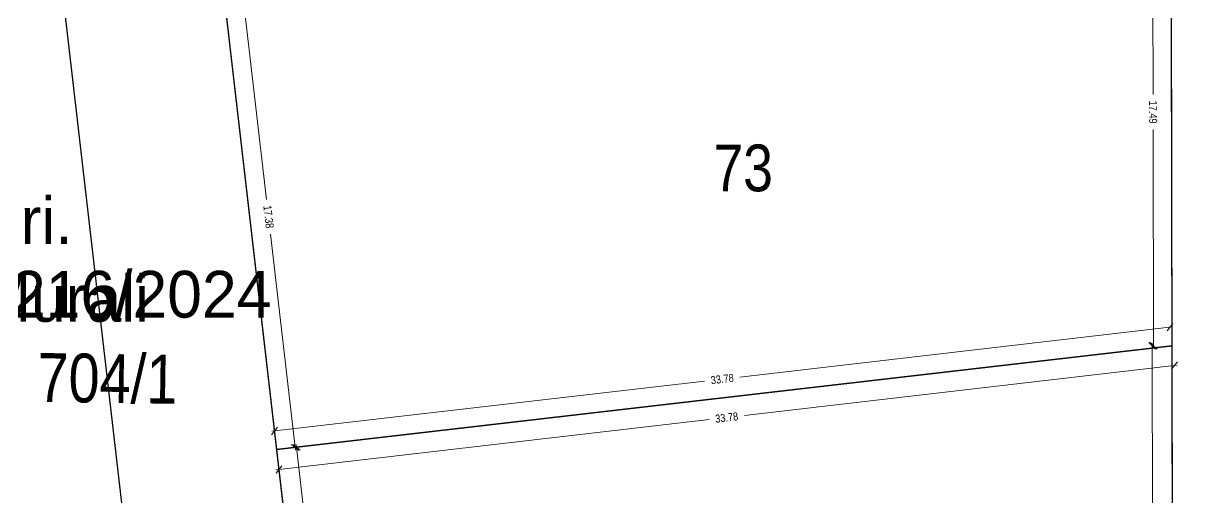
# Model space of a CAD drawing. Header units: millimetres. Extents: x 29397 to 29927, y 26123 to 26652.
# Drawn here: x 29774.63 to 29818.59, y 26166.09 to 26183.83 of the extents above; entities that cross this region are included whole.
import ezdxf
from ezdxf.enums import TextEntityAlignment as Align

# ---------------------------------------------------------------- set-up
doc = ezdxf.new("R2010")
doc.units = ezdxf.units.MM
doc.header["$LTSCALE"] = 0.3
doc.linetypes.add('CENTER', pattern=[0])
for name, color, linetype in [('_Amenity', 4, 'Continuous'), ('_Amenity_DIMENSION', 7, 'Continuous'), ('_DocNo', 255, 'Continuous'), ('_IndivSubPlot', 180, 'Continuous'), ('_IndivSubPlot_DIMENSION', 7, 'Continuous'), ('_InternalRoad', 3, 'Continuous'), ('_LandLord', 255, 'Continuous'), ('_Plot', 7, 'Continuous'), ('_SurveyNo', 8, 'Continuous')]:
    doc.layers.add(name, color=color, linetype=linetype)
doc.layers.add('_SideBoundary', color=1, linetype='Continuous', true_color=0xff0000)
doc.layers.get('0').off()
doc.styles.add('PreDCRFont', font='ARIALN.TTF')
doc.dimstyles.new('PDCR-PLOT-INT', dxfattribs={"dimtxt": 0.3, "dimasz": 0.25, "dimexe": 0.25, "dimexo": 0.25, "dimgap": 0.25, "dimtad": 0, "dimzin": 0, "dimdsep": 46, "dimtxsty": 'PreDCRFont', "dimblk": 'OBLIQUE', "dimcen": 0.5, "dimdle": 0.1, "dimadec": 0, "dimazin": 0, "dimtfac": 1, "dimtix": 1, "dimtofl": 0, "dimtmove": 1, "dimatfit": 1, "dimfxl": 1, "dimtolj": 1, "dimtzin": 0, "dimlwd": 15, "dimarcsym": 0})

# ---------------------------------------------------------------- blocks, each defined once
blk = doc.blocks.new('_Oblique')
at = {"color": 0, "linetype": 'ByBlock', "lineweight": -2}
blk.add_line((-0.5, -0.5), (0.5, 0.5), dxfattribs=at)
blk = doc.blocks.new('*D901')
at = {"layer": '_IndivSubPlot_DIMENSION', "color": 0, "lineweight": 15, "transparency": 16777216}
for p, q in [((29782.799, 26185.323), (29783.736, 26177.241)), ((29784.823, 26167.86), (29783.886, 26175.942))]:
    blk.add_line(p, q, dxfattribs=at)
at = {"layer": '_IndivSubPlot_DIMENSION', "color": 0, "lineweight": 15, "transparency": 16777216, "xscale": 0.25, "yscale": 0.25, "zscale": 0.25}
for p, rotation in [((29782.811, 26185.224), 96.61144071520071), ((29784.812, 26167.959), 276.6114407152007)]:
    blk.add_blockref('_Oblique', p, dxfattribs=dict(at, rotation=rotation))
at = {"layer": '_IndivSubPlot_DIMENSION', "color": 0, "lineweight": 15, "transparency": 16777216, "insert": (29783.811, 26176.592), "char_height": 0.3, "attachment_point": 5, "rotation": 276.6114, "style": 'PreDCRFont'}
blk.add_mtext('\\A1;17.38', dxfattribs=at)
blk = doc.blocks.new('*D902')
at = {"layer": '_IndivSubPlot_DIMENSION', "color": 0, "lineweight": 15, "transparency": 16777216}
for p, q in [((29817.689, 26172.475), (29801.474, 26170.595)), ((29783.936, 26168.563), (29800.152, 26170.442))]:
    blk.add_line(p, q, dxfattribs=at)
at = {"layer": '_IndivSubPlot_DIMENSION', "color": 0, "lineweight": 15, "transparency": 16777216, "xscale": 0.25, "yscale": 0.25, "zscale": 0.25}
for p, rotation in [((29817.59, 26172.463), 6.611440715222873), ((29784.036, 26168.574), 186.6114407152229)]:
    blk.add_blockref('_Oblique', p, dxfattribs=dict(at, rotation=rotation))
at = {"layer": '_IndivSubPlot_DIMENSION', "color": 0, "lineweight": 15, "transparency": 16777216, "insert": (29800.813, 26170.519), "char_height": 0.3, "attachment_point": 5, "rotation": 6.6114, "style": 'PreDCRFont'}
blk.add_mtext('\\A1;33.78', dxfattribs=at)
blk = doc.blocks.new('*D903')
at = {"layer": '_IndivSubPlot_DIMENSION', "color": 0, "lineweight": 15, "transparency": 16777216}
for p, q in [((29816.941, 26189.36), (29816.955, 26181.167)), ((29816.971, 26171.667), (29816.957, 26179.859))]:
    blk.add_line(p, q, dxfattribs=at)
at = {"layer": '_IndivSubPlot_DIMENSION', "color": 0, "lineweight": 15, "transparency": 16777216, "xscale": 0.25, "yscale": 0.25, "zscale": 0.25}
for p, rotation in [((29816.941, 26189.26), 90.09640088458004), ((29816.971, 26171.767), 270.0964008845801)]:
    blk.add_blockref('_Oblique', p, dxfattribs=dict(at, rotation=rotation))
at = {"layer": '_IndivSubPlot_DIMENSION', "color": 0, "lineweight": 15, "transparency": 16777216, "insert": (29816.956, 26180.513), "char_height": 0.3, "attachment_point": 5, "rotation": 270.0964, "style": 'PreDCRFont'}
blk.add_mtext('\\A1;17.49', dxfattribs=at)
blk = doc.blocks.new('*D1191')
at = {"layer": '_Amenity_DIMENSION', "color": 0, "lineweight": 15, "transparency": 16777216}
for p, q in [((29817.856, 26171.035), (29801.641, 26169.155)), ((29784.103, 26167.122), (29800.319, 26169.002))]:
    blk.add_line(p, q, dxfattribs=at)
at = {"layer": '_Amenity_DIMENSION', "color": 0, "lineweight": 15, "transparency": 16777216, "xscale": 0.25, "yscale": 0.25, "zscale": 0.25}
for p, rotation in [((29817.757, 26171.023), 6.61144071522286), ((29784.203, 26167.134), 186.6114407152229)]:
    blk.add_blockref('_Oblique', p, dxfattribs=dict(at, rotation=rotation))
at = {"layer": '_Amenity_DIMENSION', "color": 0, "lineweight": 15, "transparency": 16777216, "insert": (29800.98, 26169.078), "char_height": 0.3, "attachment_point": 5, "rotation": 6.6114, "style": 'PreDCRFont'}
blk.add_mtext('\\A1;33.78', dxfattribs=at)
blk = doc.blocks.new('*D1192')
at = {"layer": '_Amenity_DIMENSION', "color": 0, "lineweight": 15, "transparency": 16777216}
for p, q in [((29784.85, 26168.065), (29785.781, 26160.03)), ((29786.863, 26150.697), (29785.932, 26158.731))]:
    blk.add_line(p, q, dxfattribs=at)
at = {"layer": '_Amenity_DIMENSION', "color": 0, "lineweight": 15, "transparency": 16777216, "xscale": 0.25, "yscale": 0.25, "zscale": 0.25}
for p, rotation in [((29784.861, 26167.965), 96.61144071521679), ((29786.851, 26150.796), 276.6114407152168)]:
    blk.add_blockref('_Oblique', p, dxfattribs=dict(at, rotation=rotation))
at = {"layer": '_Amenity_DIMENSION', "color": 0, "lineweight": 15, "transparency": 16777216, "insert": (29785.856, 26159.381), "char_height": 0.3, "attachment_point": 5, "rotation": 276.6114, "style": 'PreDCRFont'}
blk.add_mtext('\\A1;17.28', dxfattribs=at)
blk = doc.blocks.new('*D1194')
at = {"layer": '_Amenity_DIMENSION', "color": 0, "lineweight": 15, "transparency": 16777216}
for p, q in [((29816.92, 26171.867), (29816.944, 26157.913)), ((29816.97, 26142.626), (29816.946, 26156.58))]:
    blk.add_line(p, q, dxfattribs=at)
at = {"layer": '_Amenity_DIMENSION', "color": 0, "lineweight": 15, "transparency": 16777216, "xscale": 0.25, "yscale": 0.25, "zscale": 0.25}
for p, rotation in [((29816.921, 26171.767), 90.09640088458632), ((29816.969, 26142.726), 270.0964008845863)]:
    blk.add_blockref('_Oblique', p, dxfattribs=dict(at, rotation=rotation))
at = {"layer": '_Amenity_DIMENSION', "color": 0, "lineweight": 15, "transparency": 16777216, "insert": (29816.945, 26157.246), "char_height": 0.3, "attachment_point": 5, "rotation": 270.0964, "style": 'PreDCRFont'}
blk.add_mtext('\\A1;29.04', dxfattribs=at)

msp = doc.modelspace()

# ---------------------------------------------------------------- linework, layer by layer
at = {"layer": '_Amenity'}
msp.add_lwpolyline([(29817.671, 26171.768), (29784.116, 26167.879), (29786.106, 26150.71), (29817.719, 26142.727)], close=True, dxfattribs=at)
at = {"layer": '_IndivSubPlot'}
msp.add_lwpolyline([(29817.641, 26189.261), (29782.115, 26185.143), (29784.116, 26167.879), (29817.671, 26171.768)], close=True, dxfattribs=at)
at = {"layer": '_InternalRoad'}
msp.add_lwpolyline([(29769.257, 26296.077), (29757.228, 26295.636), (29773.662, 26153.852), (29786.106, 26150.71)], close=True, dxfattribs=at)
at = {"layer": '_InternalRoad', "linetype": 'CENTER'}
msp.add_lwpolyline([(29763.243, 26295.857), (29779.881, 26152.282)], dxfattribs=at)
at = {"layer": '_Plot'}
msp.add_lwpolyline([(29721.705, 26345.62), (29716.939, 26398.244), (29591.151, 26394.888), (29591.151, 26445.805), (29584.662, 26520.159), (29573.003, 26515.725), (29579.151, 26445.283), (29579.151, 26394.568), (29561.044, 26394.085), (29560.61, 26388.782), (29448.945, 26388.782), (29451.917, 26301.216), (29538.129, 26293.912), (29726.668, 26294.483), (29742.042, 26161.836), (29817.719, 26142.727), (29817.589, 26220.061), (29828.251, 26220.067), (29825.18, 26310.138), (29725.503, 26306.48)], close=True, dxfattribs=at)
at = {"layer": '_SideBoundary'}
msp.add_lwpolyline([(29817.719, 26142.727), (29817.671, 26171.768), (29817.641, 26189.261), (29817.612, 26206.754), (29817.589, 26220.061), (29828.251, 26220.067), (29825.18, 26310.138), (29725.503, 26306.48), (29724.32, 26318.676), (29723.344, 26328.733), (29722.368, 26338.79), (29721.412, 26348.848), (29720.502, 26358.905), (29719.591, 26368.962), (29718.68, 26379.019), (29716.939, 26398.244), (29591.151, 26394.888), (29591.151, 26445.805), (29584.662, 26520.159), (29845.479, 26519.783), (29846.58, 26129.803), (29817.719, 26142.727)], close=True, dxfattribs=at)
at = {"layer": '_SurveyNo'}
msp.add_lwpolyline([(29817.589, 26220.061), (29735.299, 26220.012), (29742.042, 26161.836), (29817.719, 26142.727)], close=True, dxfattribs=at)

# ---------------------------------------------------------------- texts
at = {"layer": '_DocNo', "insert": (29772.858, 26174.57), "char_height": 1.75, "attachment_point": 1, "style": ''}
msp.add_mtext_dynamic_manual_height_columns('9216/2024', width=9.6186, gutter_width=8.75, heights=[0], dxfattribs=at)
at = {"layer": '_IndivSubPlot', "lineweight": 30, "style": 'PreDCRFont'}
msp.add_text('73', height=1.75, dxfattribs=at).set_placement((29801.598, 26178.424), align=Align.MIDDLE_CENTER)
at = {"layer": '_LandLord', "insert": (29772.961, 26177.331), "char_height": 1.75, "attachment_point": 1, "style": ''}
msp.add_mtext_dynamic_manual_height_columns('Sri. Murali', width=9.6186, gutter_width=8.75, heights=[0], dxfattribs=at)
at = {"layer": '_SurveyNo', "lineweight": 30, "style": 'PreDCRFont'}
msp.add_text('704/1', height=1.8288, rotation=359.1472, dxfattribs=at).set_placement((29775.14, 26169.669))

# ---------------------------------------------------------------- dimensions: what is measured, and where the dimension line sits
at = {"layer": '_Amenity_DIMENSION', "lineweight": 15}
for p1, p2, text, picture, middle in [((29816.969, 26142.726), (29816.921, 26171.767), '29.04', '*D1194', (29816.945, 26157.246)), ((29817.757, 26171.023), (29784.203, 26167.134), '33.78', '*D1191', (29800.98, 26169.078)), ((29784.861, 26167.965), (29786.851, 26150.796), '17.28', '*D1192', (29785.856, 26159.381))]:
    dim = msp.add_aligned_dim(p1=p1, p2=p2, distance=0, text=text, dimstyle='PDCR-PLOT-INT', dxfattribs=at)
    dim.commit()
    dim.dimension.update_dxf_attribs({"geometry": picture, "text_midpoint": middle})
at = {"layer": '_IndivSubPlot_DIMENSION', "lineweight": 15}
for p1, p2, text, picture, middle in [((29816.971, 26171.767), (29816.941, 26189.26), '17.49', '*D903', (29816.956, 26180.513)), ((29782.811, 26185.224), (29784.812, 26167.959), '17.38', '*D901', (29783.811, 26176.592)), ((29784.036, 26168.574), (29817.59, 26172.463), '33.78', '*D902', (29800.813, 26170.519))]:
    dim = msp.add_aligned_dim(p1=p1, p2=p2, distance=0, text=text, dimstyle='PDCR-PLOT-INT', dxfattribs=at)
    dim.commit()
    dim.dimension.update_dxf_attribs({"geometry": picture, "text_midpoint": middle})

doc.saveas('drawing.dxf')
